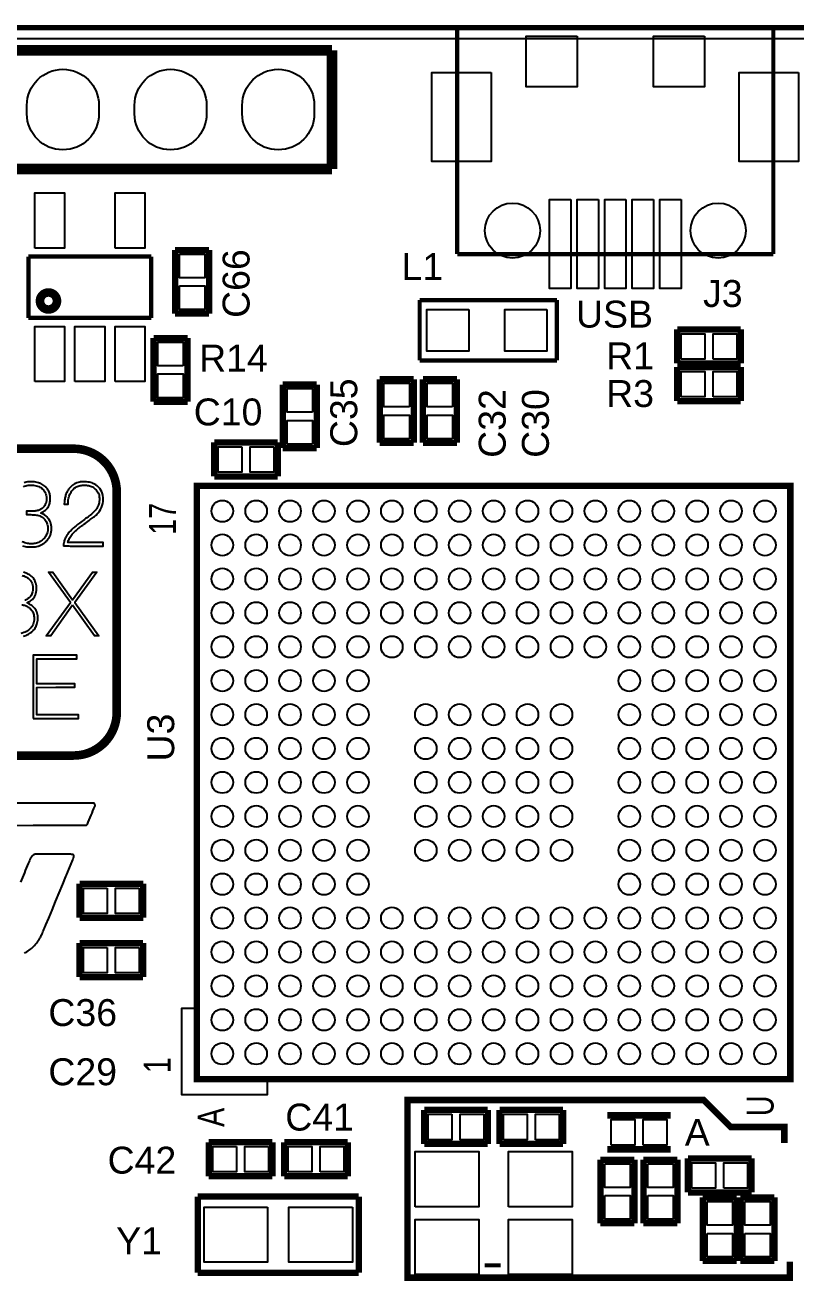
# Model space of a CAD drawing. Extents: x 0 to 114, y 0 to 54.
# Drawn here: x 13.08 to 31.26, y 24.55 to 54.07 of the extents above; entities that cross this region are included whole.
import ezdxf

# ---------------------------------------------------------------- set-up
doc = ezdxf.new("R2010")
doc.units = 0
doc.header["$MEASUREMENT"] = 0
for name, color, linetype in [('BG_OUTLINE', 3, 'CONTINUOUS'), ('BG_SILKSCREEN_TOP', 85, 'CONTINUOUS'), ('PG_SILKSCREEN_TOP', 85, 'CONTINUOUS'), ('PIN_SOLDERMASK_TOP', 85, 'CONTINUOUS'), ('RD_SILKSCREEN_TOP', 142, 'CONTINUOUS'), ('RKI_ALL', 43, 'CONTINUOUS')]:
    doc.layers.add(name, color=color, linetype=linetype)

msp = doc.modelspace()

# ---------------------------------------------------------------- linework, layer by layer
at = {"layer": 'BG_OUTLINE', "const_width": 0.127}
msp.add_lwpolyline([(2.032, 0), (51.968, 0, 0.414214), (54, 2.032), (54, 51.968, 0.414067), (51.968, 54), (2.032, 54, 0.414214), (0, 51.968), (0, 2.032, 0.414214), (2.032, 0)], format="xyb", dxfattribs=at)
at = {"layer": 'BG_SILKSCREEN_TOP', "const_width": 0.203}
msp.add_lwpolyline([(14.224, 36.83), (9.017, 36.83, -0.414214), (8.001, 37.846), (8.001, 43.053, -0.414214), (9.017, 44.069), (14.224, 44.069, -0.414214), (15.24, 43.053), (15.24, 37.846, -0.414214), (14.224, 36.83)], format="xyb", dxfattribs=at)
at = {"layer": 'BG_SILKSCREEN_TOP'}
for points in [[(13.038, 43.17, -0.077746), (13.152, 43.205, -0.064581), (13.279, 43.207, -0.066262), (13.399, 43.177, -0.093794), (13.491, 43.118, -0.106704), (13.558, 43.022, -0.090104), (13.584, 42.9, -0.091596), (13.566, 42.779, -0.113978), (13.506, 42.682, -0.062193), (13.453, 42.641, -0.061027), (13.392, 42.614, -0.049468), (13.315, 42.599, -0.02389), (13.214, 42.594), (13.109, 42.594), (13.109, 42.554), (13.109, 42.513), (13.211, 42.513, -0.038421), (13.346, 42.503, -0.074124), (13.449, 42.471, -0.088369), (13.526, 42.415, -0.07754), (13.584, 42.333, -0.083201), (13.613, 42.235, -0.075682), (13.611, 42.13, -0.074438), (13.577, 42.028, -0.075575), (13.514, 41.941, -0.070531), (13.438, 41.882, -0.06027), (13.344, 41.843, -0.057908), (13.239, 41.826, -0.054996), (13.132, 41.834, -0.074011), (13.01, 41.875, -0.086781)], [(13.019, 41.78, 0.035669), (13.077, 41.763, 0.03336), (13.141, 41.753, 0.021209), (13.216, 41.75, 0.021222), (13.291, 41.753, 0.033055), (13.354, 41.763, 0.035385), (13.412, 41.78, 0.02972), (13.471, 41.806, 0.046102), (13.525, 41.84, 0.031153), (13.579, 41.888, 0.031366), (13.626, 41.942, 0.050998), (13.659, 41.994, 0.088988), (13.702, 42.147, 0.097314), (13.688, 42.301, 0.101433), (13.617, 42.434, 0.105396), (13.501, 42.525), (13.447, 42.552), (13.487, 42.572, 0.058432), (13.562, 42.622, 0.07341), (13.616, 42.684, 0.070742), (13.652, 42.761, 0.049157), (13.671, 42.856, 0.053132), (13.671, 42.942, 0.054194), (13.652, 43.026, 0.055044), (13.616, 43.102, 0.058718), (13.565, 43.167, 0.076792), (13.475, 43.232, 0.059321), (13.362, 43.275, 0.055978), (13.235, 43.291, 0.05335), (13.106, 43.28, 0.037362), (13.056, 43.266, 0.028415)], [(13.006, 41.079, -0.058768), (13.095, 41.048, -0.073952), (13.167, 40.998, -0.052837), (13.212, 40.946, -0.062121), (13.243, 40.887, -0.059925), (13.259, 40.822, -0.046335), (13.261, 40.749, -0.03161), (13.253, 40.693, -0.04843), (13.239, 40.645, -0.051981), (13.218, 40.604, -0.04548), (13.187, 40.566, -0.057126), (13.132, 40.522, -0.06694), (13.071, 40.493, -0.053114)], [(13.037, 39.644, 0.029799), (13.1, 39.664, 0.036911), (13.156, 39.69, 0.037337), (13.207, 39.725, 0.031327), (13.255, 39.768, 0.02265), (13.297, 39.815, 0.040012), (13.327, 39.857, 0.041981), (13.348, 39.902, 0.027631), (13.366, 39.957, 0.072807), (13.38, 40.094, 0.08833), (13.352, 40.221, 0.091435), (13.284, 40.326, 0.084712), (13.18, 40.404), (13.124, 40.433), (13.168, 40.454, 0.046824), (13.209, 40.478, 0.03297), (13.25, 40.512, 0.033324), (13.285, 40.552, 0.05077), (13.31, 40.59, 0.051649), (13.334, 40.653, 0.039196), (13.347, 40.725, 0.038671), (13.349, 40.799, 0.045649), (13.34, 40.869, 0.061754), (13.305, 40.961, 0.069744), (13.251, 41.038, 0.067705), (13.175, 41.099, 0.053027), (13.08, 41.144, 0.015564), (13.043, 41.155, 0.02852)], [(13, 40.387, -0.055581), (13.085, 40.368, -0.067065), (13.154, 40.334, -0.057488), (13.215, 40.282, -0.040064), (13.247, 40.241, -0.051655), (13.269, 40.198, -0.048855), (13.283, 40.15, -0.031597), (13.29, 40.093, -0.03989), (13.289, 40.022, -0.050223), (13.276, 39.958, -0.0512), (13.251, 39.899, -0.044023), (13.213, 39.843, -0.099426), (13.111, 39.759, -0.07935), (12.977, 39.713, -0.076588)], [(12.233, 35.182), (13.269, 35.184, 0.000648), (13.965, 35.187), (14.519, 35.189, 0.139366), (14.534, 35.194, 0.149791), (14.547, 35.209, 0.000709), (14.635, 35.42, 0.001081), (14.722, 35.629, 0.10207), (14.729, 35.662, 0.054064), (14.729, 35.667, 0.026382), (14.727, 35.674, 0.032876), (14.722, 35.684, 0.032753), (14.717, 35.692), (14.707, 35.707), (12.151, 35.707)], [(13.061, 32.167, 0.036078), (13.175, 32.238, 0.036431), (13.279, 32.327, 0.037059), (13.368, 32.431, 0.023401), (13.409, 32.489, 0.019778), (13.447, 32.558, 0.014797), (13.487, 32.642, 0.006234), (13.536, 32.758, -0.001412), (13.569, 32.835), (13.635, 32.995), (13.713, 33.183), (13.795, 33.383), (13.881, 33.589), (13.967, 33.797), (14.041, 33.978, 0.00083), (14.087, 34.089), (14.204, 34.371, 0.016291), (14.227, 34.432, 0.092131), (14.229, 34.463, 0.17163), (14.221, 34.488, 0.195383), (14.201, 34.496, 0.018664), (14.15, 34.501, 0.008046), (14.054, 34.503, 0.000508), (13.772, 34.506, 0.001114), (13.564, 34.506, 0.00375), (13.426, 34.506, 0.003294), (13.332, 34.503, 0.059371), (13.299, 34.498, 0.138393), (13.251, 34.47, 0.073555), (13.208, 34.412, 0.018479), (13.152, 34.285, 0.000848), (12.969, 33.84, -0.000586)]]:
    msp.add_lwpolyline(points, format="xyb", dxfattribs=at)
msp.add_lwpolyline([(14.298, 43.263, 0.037229), (14.244, 43.238, 0.037419), (14.194, 43.205, 0.034695), (14.149, 43.165, 0.046229), (14.092, 43.094, 0.048799), (14.05, 43.016, 0.046266), (14.022, 42.928, 0.035056), (14.007, 42.827), (14.003, 42.763), (14.048, 42.763), (14.093, 42.763), (14.093, 42.809, -0.062793), (14.107, 42.919, -0.061329), (14.148, 43.022, -0.064109), (14.211, 43.109, -0.081735), (14.289, 43.169, -0.071965), (14.375, 43.2, -0.052734), (14.476, 43.21, -0.052329), (14.578, 43.198, -0.068129), (14.666, 43.166, -0.049071), (14.71, 43.137, -0.034238), (14.754, 43.096, -0.034712), (14.79, 43.05, -0.058861), (14.813, 43.008, -0.026185), (14.822, 42.982, -0.032536), (14.827, 42.957, -0.025054), (14.829, 42.928, -0.008269), (14.83, 42.884, -0.020595), (14.828, 42.82, -0.042415), (14.82, 42.772, -0.04508), (14.804, 42.726, -0.025839), (14.778, 42.675, -0.047346), (14.731, 42.61, -0.035611), (14.668, 42.548, -0.01698), (14.563, 42.463, -0.002326), (14.335, 42.295, 0.021769), (14.261, 42.236, 0.013721), (14.18, 42.16, 0.013301), (14.108, 42.086, 0.043218), (14.066, 42.031, 0.014357), (14.053, 42.01, 0.008794), (14.039, 41.984, 0.008754), (14.026, 41.959, 0.015522), (14.017, 41.937, 0.029669), (14.003, 41.896, 0.017982), (13.991, 41.844, 0.011785), (13.983, 41.796, 0.175338), (13.987, 41.779, 0.259774), (13.993, 41.776, 0.000585), (14.107, 41.774, 0.002944), (14.251, 41.772, 0.001047), (14.457, 41.772), (14.922, 41.772), (14.922, 41.816), (14.922, 41.86), (14.505, 41.86), (14.087, 41.86), (14.091, 41.876, -0.052704), (14.104, 41.913, -0.019321), (14.128, 41.96, -0.019268), (14.159, 42.009, -0.026756), (14.19, 42.05, -0.023709), (14.243, 42.107, -0.018543), (14.304, 42.163, -0.014373), (14.384, 42.226, -0.006263), (14.493, 42.306, 0.004015), (14.617, 42.396, 0.011685), (14.701, 42.46, 0.016775), (14.76, 42.511, 0.033401), (14.802, 42.556, 0.091359), (14.899, 42.73, 0.104059), (14.921, 42.919, 0.111601), (14.866, 43.091, 0.118928), (14.743, 43.217, 0.032527), (14.686, 43.249, 0.03892), (14.629, 43.27, 0.036913), (14.566, 43.283, 0.024619), (14.493, 43.288, 0.008718), (14.451, 43.289, 0.013883), (14.415, 43.288, 0.016096), (14.384, 43.285, 0.025129), (14.358, 43.281, 0.033415)], format="xyb", close=True, dxfattribs=at)
for points in [[(14.2, 40.374), (13.684, 39.658), (13.579, 39.658), (14.15, 40.437), (13.627, 41.154), (13.729, 41.154), (14.2, 40.504), (14.669, 41.154), (14.774, 41.154), (14.25, 40.437), (14.821, 39.658), (14.717, 39.658)], [(13.271, 37.705), (13.803, 37.705), (14.335, 37.705), (14.335, 37.749), (14.335, 37.793), (13.847, 37.793), (13.359, 37.793), (13.359, 38.116), (13.359, 38.439), (13.805, 38.441), (14.251, 38.443), (14.253, 38.482), (14.255, 38.52), (13.807, 38.52), (13.359, 38.52), (13.359, 38.817), (13.359, 39.115), (13.829, 39.115), (14.299, 39.115), (14.299, 39.155), (14.299, 39.195), (13.785, 39.195), (13.271, 39.195), (13.271, 38.45)]]:
    msp.add_lwpolyline(points, close=True, dxfattribs=at)
at = {"layer": 'BG_SILKSCREEN_TOP', "const_width": 0.152}
msp.add_lwpolyline([(31.115, 24.892), (31.115, 24.511), (22.098, 24.511), (22.098, 28.702), (29.083, 28.702), (29.718, 28.067), (30.988, 28.067), (30.988, 27.686)], dxfattribs=at)
at = {"layer": 'PG_SILKSCREEN_TOP'}
for points, const_width in [([(23.271, 48.661), (23.271, 54.016)], 0.0991), ([(23.271, 54.016), (30.729, 54.016)], 0.0991), ([(30.729, 54.016), (30.729, 48.661)], 0.0991), ([(7.62, 53.47), (20.32, 53.47)], 0.254), ([(20.32, 53.47), (20.32, 50.67)], 0.254), ([(20.32, 50.67), (7.62, 50.67)], 0.254), ([(16.617, 47.257), (16.617, 48.755)], 0.15), ([(16.617, 48.755), (17.419, 48.755)], 0.15), ([(17.419, 48.755), (17.419, 47.257)], 0.15), ([(30.729, 48.661), (23.271, 48.661)], 0.0991), ([(13.155, 48.603), (16.055, 48.603)], 0.102), ([(13.155, 48.354), (13.155, 48.603)], 0.102), ([(13.155, 47.155), (13.155, 48.354)], 0.102), ([(16.055, 48.603), (16.055, 48.354)], 0.102), ([(16.055, 48.354), (16.055, 47.155)], 0.102), ([(22.385, 47.574), (25.621, 47.574)], 0.0991), ([(22.385, 46.152), (22.385, 47.574)], 0.0991), ([(25.621, 47.574), (25.621, 46.152)], 0.0991), ([(17.419, 47.257), (16.617, 47.257)], 0.15), ([(16.055, 47.155), (13.155, 47.155)], 0.102), ([(28.461, 46.883), (29.959, 46.883)], 0.15), ([(28.461, 46.081), (28.461, 46.883)], 0.15), ([(29.959, 46.883), (29.959, 46.081)], 0.15), ([(16.109, 45.179), (16.109, 46.678)], 0.15), ([(16.109, 46.678), (16.911, 46.678)], 0.15), ([(16.911, 46.678), (16.911, 45.179)], 0.15), ([(25.621, 46.152), (22.385, 46.152)], 0.0991), ([(29.959, 46.081), (28.461, 46.081)], 0.15), ([(28.461, 45.994), (29.959, 45.994)], 0.15), ([(28.461, 45.192), (28.461, 45.994)], 0.15), ([(29.959, 45.994), (29.959, 45.192)], 0.15), ([(21.443, 44.209), (21.443, 45.707)], 0.15), ([(21.443, 45.707), (22.245, 45.707)], 0.15), ([(22.245, 45.707), (22.245, 44.209)], 0.15), ([(22.461, 44.209), (22.461, 45.707)], 0.15), ([(22.461, 45.707), (23.264, 45.707)], 0.15), ([(23.264, 45.707), (23.264, 44.209)], 0.15), ([(19.157, 44.082), (19.157, 45.58)], 0.15), ([(19.157, 45.58), (19.959, 45.58)], 0.15), ([(19.959, 45.58), (19.959, 44.082)], 0.15), ([(16.911, 45.179), (16.109, 45.179)], 0.15), ([(29.959, 45.192), (28.461, 45.192)], 0.15), ([(17.539, 43.414), (17.539, 44.216)], 0.15), ([(17.539, 44.216), (19.037, 44.216)], 0.15), ([(19.037, 44.216), (19.037, 43.414)], 0.15), ([(22.245, 44.209), (21.443, 44.209)], 0.15), ([(23.264, 44.209), (22.461, 44.209)], 0.15), ([(19.959, 44.082), (19.157, 44.082)], 0.15), ([(19.037, 43.414), (17.539, 43.414)], 0.15), ([(31.13, 29.195), (31.13, 43.195), (17.13, 43.195), (17.13, 29.195), (31.13, 29.195)], 0.152), ([(14.365, 33.001), (14.365, 33.804)], 0.15), ([(14.365, 33.804), (15.864, 33.804)], 0.15), ([(15.864, 33.804), (15.864, 33.001)], 0.15), ([(15.864, 33.001), (14.365, 33.001)], 0.15), ([(14.364, 31.603), (14.364, 32.405)], 0.15), ([(14.364, 32.405), (15.862, 32.405)], 0.15), ([(15.862, 32.405), (15.862, 31.603)], 0.15), ([(15.862, 31.603), (14.364, 31.603)], 0.15), ([(22.492, 27.666), (22.492, 28.468)], 0.15), ([(22.492, 28.468), (23.99, 28.468)], 0.15), ([(23.99, 28.468), (23.99, 27.666)], 0.15), ([(24.27, 28.468), (25.768, 28.468)], 0.15), ([(24.27, 27.666), (24.27, 28.468)], 0.15), ([(25.768, 28.468), (25.768, 27.666)], 0.15), ([(26.81, 28.341), (28.308, 28.341)], 0.15), ([(17.412, 26.904), (17.412, 27.706)], 0.15), ([(17.412, 27.706), (18.91, 27.706)], 0.15), ([(18.91, 27.706), (18.91, 26.904)], 0.15), ([(19.19, 27.706), (20.688, 27.706)], 0.15), ([(19.19, 26.904), (19.19, 27.706)], 0.15), ([(20.688, 27.706), (20.688, 26.904)], 0.15), ([(23.99, 27.666), (22.492, 27.666)], 0.15), ([(25.768, 27.666), (24.27, 27.666)], 0.15), ([(28.308, 27.539), (26.81, 27.539)], 0.15), ([(26.65, 25.794), (26.65, 27.292)], 0.15), ([(26.65, 27.292), (27.452, 27.292)], 0.15), ([(27.452, 27.292), (27.452, 25.794)], 0.15), ([(27.663, 25.794), (27.663, 27.292)], 0.15), ([(27.663, 27.292), (28.466, 27.292)], 0.15), ([(28.466, 27.292), (28.466, 25.794)], 0.15), ([(28.715, 27.325), (30.213, 27.325)], 0.15), ([(28.715, 26.523), (28.715, 27.325)], 0.15), ([(30.213, 27.325), (30.213, 26.523)], 0.15), ([(18.91, 26.904), (17.412, 26.904)], 0.15), ([(20.688, 26.904), (19.19, 26.904)], 0.15), ([(30.213, 26.523), (28.715, 26.523)], 0.15), ([(17.15, 24.628), (17.15, 26.426)], 0.15), ([(17.15, 26.426), (20.95, 26.426)], 0.15), ([(20.95, 26.426), (20.95, 24.628)], 0.15), ([(29.063, 24.905), (29.063, 26.403)], 0.15), ([(29.063, 26.403), (29.865, 26.403)], 0.15), ([(29.865, 26.403), (29.865, 24.905)], 0.15), ([(29.952, 24.905), (29.952, 26.403)], 0.15), ([(29.952, 26.403), (30.754, 26.403)], 0.15), ([(30.754, 26.403), (30.754, 24.905)], 0.15), ([(27.452, 25.794), (26.65, 25.794)], 0.15), ([(28.466, 25.794), (27.663, 25.794)], 0.15), ([(23.919, 24.803), (24.3, 24.803)], 0.0991), ([(29.865, 24.905), (29.063, 24.905)], 0.15), ([(30.754, 24.905), (29.952, 24.905)], 0.15), ([(20.95, 24.628), (17.15, 24.628)], 0.15)]:
    msp.add_lwpolyline(points, dxfattribs=dict(at, const_width=const_width))
at = {"layer": 'PG_SILKSCREEN_TOP', "const_width": 0.203}
msp.add_lwpolyline([(13.83, 47.554, 1), (13.429, 47.554, 1), (13.83, 47.554)], format="xyb", dxfattribs=at)
at = {"layer": 'PG_SILKSCREEN_TOP'}
msp.add_lwpolyline([(17.145, 30.861), (16.764, 30.861), (16.764, 28.829), (18.796, 28.829), (18.796, 29.21), (17.145, 29.21)], close=True, dxfattribs=at)
at = {"layer": 'PIN_SOLDERMASK_TOP'}
for points in [[(26.099, 53.805), (26.099, 52.606), (24.9, 52.606), (24.9, 53.805)], [(29.101, 53.805), (29.101, 52.606), (27.902, 52.606), (27.902, 53.805)], [(24.075, 52.945), (24.075, 50.844), (22.676, 50.844), (22.676, 52.945)], [(31.325, 52.945), (31.325, 50.844), (29.925, 50.844), (29.925, 52.945)], [(13.305, 48.804), (13.305, 50.104), (14.006, 50.104), (14.006, 48.804)], [(15.204, 48.804), (15.204, 50.104), (15.905, 50.104), (15.905, 48.804)], [(25.95, 49.945), (25.95, 47.845), (25.45, 47.845), (25.45, 49.945)], [(26.6, 49.945), (26.6, 47.845), (26.1, 47.845), (26.1, 49.945)], [(27.25, 49.945), (27.25, 47.845), (26.75, 47.845), (26.75, 49.945)], [(27.901, 49.945), (27.901, 47.845), (27.4, 47.845), (27.4, 49.945)], [(28.551, 49.945), (28.551, 47.845), (28.05, 47.845), (28.05, 49.945)], [(16.718, 48.661), (17.318, 48.661), (17.318, 48.103), (16.718, 48.103)], [(16.718, 47.909), (17.318, 47.909), (17.318, 47.351), (16.718, 47.351)], [(23.545, 47.357), (23.545, 46.369), (22.556, 46.369), (22.556, 47.357)], [(25.386, 47.357), (25.386, 46.369), (24.398, 46.369), (24.398, 47.357)], [(13.305, 45.654), (13.305, 46.954), (14.006, 46.954), (14.006, 45.654)], [(14.254, 45.654), (14.254, 46.954), (14.956, 46.954), (14.956, 45.654)], [(15.204, 45.654), (15.204, 46.954), (15.905, 46.954), (15.905, 45.654)], [(28.555, 46.182), (28.555, 46.782), (29.113, 46.782), (29.113, 46.182)], [(29.307, 46.182), (29.307, 46.782), (29.865, 46.782), (29.865, 46.182)], [(16.81, 46.025), (16.21, 46.025), (16.21, 46.584), (16.81, 46.584)], [(16.81, 45.273), (16.21, 45.273), (16.21, 45.832), (16.81, 45.832)], [(28.555, 45.293), (28.555, 45.893), (29.113, 45.893), (29.113, 45.293)], [(29.307, 45.293), (29.307, 45.893), (29.865, 45.893), (29.865, 45.293)], [(19.858, 44.928), (19.258, 44.928), (19.258, 45.486), (19.858, 45.486)], [(22.144, 45.055), (21.544, 45.055), (21.544, 45.613), (22.144, 45.613)], [(23.162, 45.055), (22.563, 45.055), (22.563, 45.613), (23.162, 45.613)], [(19.858, 44.176), (19.258, 44.176), (19.258, 44.734), (19.858, 44.734)], [(22.144, 44.303), (21.544, 44.303), (21.544, 44.861), (22.144, 44.861)], [(23.162, 44.303), (22.563, 44.303), (22.563, 44.861), (23.162, 44.861)], [(18.191, 44.115), (18.191, 43.515), (17.633, 43.515), (17.633, 44.115)], [(18.943, 44.115), (18.943, 43.515), (18.385, 43.515), (18.385, 44.115)], [(15.018, 33.702), (15.018, 33.103), (14.459, 33.103), (14.459, 33.702)], [(15.77, 33.702), (15.77, 33.103), (15.211, 33.103), (15.211, 33.702)], [(15.016, 32.304), (15.016, 31.704), (14.458, 31.704), (14.458, 32.304)], [(15.768, 32.304), (15.768, 31.704), (15.21, 31.704), (15.21, 32.304)], [(23.144, 28.367), (23.144, 27.767), (22.586, 27.767), (22.586, 28.367)], [(23.896, 28.367), (23.896, 27.767), (23.338, 27.767), (23.338, 28.367)], [(24.364, 27.767), (24.364, 28.367), (24.922, 28.367), (24.922, 27.767)], [(25.116, 27.767), (25.116, 28.367), (25.674, 28.367), (25.674, 27.767)], [(26.904, 27.64), (26.904, 28.24), (27.462, 28.24), (27.462, 27.64)], [(27.656, 27.64), (27.656, 28.24), (28.214, 28.24), (28.214, 27.64)], [(18.064, 27.605), (18.064, 27.005), (17.506, 27.005), (17.506, 27.605)], [(18.816, 27.605), (18.816, 27.005), (18.258, 27.005), (18.258, 27.605)], [(19.284, 27.005), (19.284, 27.605), (19.842, 27.605), (19.842, 27.005)], [(20.036, 27.005), (20.036, 27.605), (20.594, 27.605), (20.594, 27.005)], [(22.28, 26.185), (22.28, 27.485), (23.781, 27.485), (23.781, 26.185)], [(24.479, 26.185), (24.479, 27.485), (25.98, 27.485), (25.98, 26.185)], [(26.751, 27.198), (27.351, 27.198), (27.351, 26.64), (26.751, 26.64)], [(27.765, 27.198), (28.364, 27.198), (28.364, 26.64), (27.765, 26.64)], [(28.809, 26.624), (28.809, 27.224), (29.367, 27.224), (29.367, 26.624)], [(29.561, 26.624), (29.561, 27.224), (30.119, 27.224), (30.119, 26.624)], [(26.751, 26.446), (27.351, 26.446), (27.351, 25.888), (26.751, 25.888)], [(27.765, 26.446), (28.364, 26.446), (28.364, 25.888), (27.765, 25.888)], [(29.164, 26.309), (29.764, 26.309), (29.764, 25.751), (29.164, 25.751)], [(30.053, 26.309), (30.653, 26.309), (30.653, 25.751), (30.053, 25.751)], [(18.8, 26.177), (18.8, 24.877), (17.299, 24.877), (17.299, 26.177)], [(20.801, 26.177), (20.801, 24.877), (19.3, 24.877), (19.3, 26.177)], [(22.28, 24.585), (22.28, 25.885), (23.781, 25.885), (23.781, 24.585)], [(24.479, 24.585), (24.479, 25.885), (25.98, 25.885), (25.98, 24.585)], [(29.164, 25.557), (29.764, 25.557), (29.764, 24.999), (29.164, 24.999)], [(30.053, 25.557), (30.653, 25.557), (30.653, 24.999), (30.053, 24.999)]]:
    msp.add_lwpolyline(points, close=True, dxfattribs=at)
for points in [[(14.82, 52.17), (14.82, 51.97, -1), (13.12, 51.97), (13.12, 52.17, -1)], [(17.36, 52.17), (17.36, 51.97, -1), (15.66, 51.97), (15.66, 52.17, -1)], [(19.9, 52.17), (19.9, 51.97, -1), (18.2, 51.97), (18.2, 52.17, -1)]]:
    msp.add_lwpolyline(points, format="xyb", close=True, dxfattribs=at)
for centre, radius in [((24.575, 49.215), 0.65), ((29.426, 49.215), 0.65), ((17.729, 42.596), 0.254), ((18.529, 42.596), 0.254), ((19.329, 42.596), 0.254), ((20.13, 42.596), 0.254), ((20.93, 42.596), 0.254), ((21.73, 42.596), 0.254), ((22.53, 42.596), 0.254), ((23.33, 42.596), 0.254), ((24.13, 42.596), 0.254), ((24.93, 42.596), 0.254), ((25.73, 42.596), 0.254), ((26.53, 42.596), 0.254), ((27.33, 42.596), 0.254), ((28.131, 42.596), 0.254), ((28.931, 42.596), 0.254), ((29.731, 42.596), 0.254), ((30.531, 42.596), 0.254), ((17.729, 41.796), 0.254), ((18.529, 41.796), 0.254), ((19.329, 41.796), 0.254), ((20.13, 41.796), 0.254), ((20.93, 41.796), 0.254), ((21.73, 41.796), 0.254), ((22.53, 41.796), 0.254), ((23.33, 41.796), 0.254), ((24.13, 41.796), 0.254), ((24.93, 41.796), 0.254), ((25.73, 41.796), 0.254), ((26.53, 41.796), 0.254), ((27.33, 41.796), 0.254), ((28.131, 41.796), 0.254), ((28.931, 41.796), 0.254), ((29.731, 41.796), 0.254), ((30.531, 41.796), 0.254), ((17.729, 40.996), 0.254), ((18.529, 40.996), 0.254), ((19.329, 40.996), 0.254), ((20.13, 40.996), 0.254), ((20.93, 40.996), 0.254), ((21.73, 40.996), 0.254), ((22.53, 40.996), 0.254), ((23.33, 40.996), 0.254), ((24.13, 40.996), 0.254), ((24.93, 40.996), 0.254), ((25.73, 40.996), 0.254), ((26.53, 40.996), 0.254), ((27.33, 40.996), 0.254), ((28.131, 40.996), 0.254), ((28.931, 40.996), 0.254), ((29.731, 40.996), 0.254), ((30.531, 40.996), 0.254), ((17.729, 40.196), 0.254), ((18.529, 40.196), 0.254), ((19.329, 40.196), 0.254), ((20.13, 40.196), 0.254), ((20.93, 40.196), 0.254), ((21.73, 40.196), 0.254), ((22.53, 40.196), 0.254), ((23.33, 40.196), 0.254), ((24.13, 40.196), 0.254), ((24.93, 40.196), 0.254), ((25.73, 40.196), 0.254), ((26.53, 40.196), 0.254), ((27.33, 40.196), 0.254), ((28.131, 40.196), 0.254), ((28.931, 40.196), 0.254), ((29.731, 40.196), 0.254), ((30.531, 40.196), 0.254), ((17.729, 39.395), 0.254), ((18.529, 39.395), 0.254), ((19.329, 39.395), 0.254), ((20.13, 39.395), 0.254), ((20.93, 39.395), 0.254), ((21.73, 39.395), 0.254), ((22.53, 39.395), 0.254), ((23.33, 39.395), 0.254), ((24.13, 39.395), 0.254), ((24.93, 39.395), 0.254), ((25.73, 39.395), 0.254), ((26.53, 39.395), 0.254), ((27.33, 39.395), 0.254), ((28.131, 39.395), 0.254), ((28.931, 39.395), 0.254), ((29.731, 39.395), 0.254), ((30.531, 39.395), 0.254), ((17.729, 38.595), 0.254), ((18.529, 38.595), 0.254), ((19.329, 38.595), 0.254), ((20.13, 38.595), 0.254), ((20.93, 38.595), 0.254), ((27.33, 38.595), 0.254), ((28.131, 38.595), 0.254), ((28.931, 38.595), 0.254), ((29.731, 38.595), 0.254), ((30.531, 38.595), 0.254), ((17.729, 37.795), 0.254), ((18.529, 37.795), 0.254), ((19.329, 37.795), 0.254), ((20.13, 37.795), 0.254), ((20.93, 37.795), 0.254), ((22.53, 37.795), 0.254), ((23.33, 37.795), 0.254), ((24.13, 37.795), 0.254), ((24.93, 37.795), 0.254), ((25.73, 37.795), 0.254), ((27.33, 37.795), 0.254), ((28.131, 37.795), 0.254), ((28.931, 37.795), 0.254), ((29.731, 37.795), 0.254), ((30.531, 37.795), 0.254), ((17.729, 36.995), 0.254), ((18.529, 36.995), 0.254), ((19.329, 36.995), 0.254), ((20.13, 36.995), 0.254), ((20.93, 36.995), 0.254), ((22.53, 36.995), 0.254), ((23.33, 36.995), 0.254), ((24.13, 36.995), 0.254), ((24.93, 36.995), 0.254), ((25.73, 36.995), 0.254), ((27.33, 36.995), 0.254), ((28.131, 36.995), 0.254), ((28.931, 36.995), 0.254), ((29.731, 36.995), 0.254), ((30.531, 36.995), 0.254), ((17.729, 36.195), 0.254), ((18.529, 36.195), 0.254), ((19.329, 36.195), 0.254), ((20.13, 36.195), 0.254), ((20.93, 36.195), 0.254), ((22.53, 36.195), 0.254), ((23.33, 36.195), 0.254), ((24.13, 36.195), 0.254), ((24.93, 36.195), 0.254), ((25.73, 36.195), 0.254), ((27.33, 36.195), 0.254), ((28.131, 36.195), 0.254), ((28.931, 36.195), 0.254), ((29.731, 36.195), 0.254), ((30.531, 36.195), 0.254), ((17.729, 35.395), 0.254), ((18.529, 35.395), 0.254), ((19.329, 35.395), 0.254), ((20.13, 35.395), 0.254), ((20.93, 35.395), 0.254), ((22.53, 35.395), 0.254), ((23.33, 35.395), 0.254), ((24.13, 35.395), 0.254), ((24.93, 35.395), 0.254), ((25.73, 35.395), 0.254), ((27.33, 35.395), 0.254), ((28.131, 35.395), 0.254), ((28.931, 35.395), 0.254), ((29.731, 35.395), 0.254), ((30.531, 35.395), 0.254), ((17.729, 34.595), 0.254), ((18.529, 34.595), 0.254), ((19.329, 34.595), 0.254), ((20.13, 34.595), 0.254), ((20.93, 34.595), 0.254), ((22.53, 34.595), 0.254), ((23.33, 34.595), 0.254), ((24.13, 34.595), 0.254), ((24.93, 34.595), 0.254), ((25.73, 34.595), 0.254), ((27.33, 34.595), 0.254), ((28.131, 34.595), 0.254), ((28.931, 34.595), 0.254), ((29.731, 34.595), 0.254), ((30.531, 34.595), 0.254), ((17.729, 33.795), 0.254), ((18.529, 33.795), 0.254), ((19.329, 33.795), 0.254), ((20.13, 33.795), 0.254), ((20.93, 33.795), 0.254), ((27.33, 33.795), 0.254), ((28.131, 33.795), 0.254), ((28.931, 33.795), 0.254), ((29.731, 33.795), 0.254), ((30.531, 33.795), 0.254), ((17.729, 32.995), 0.254), ((18.529, 32.995), 0.254), ((19.329, 32.995), 0.254), ((20.13, 32.995), 0.254), ((20.93, 32.995), 0.254), ((21.73, 32.995), 0.254), ((22.53, 32.995), 0.254), ((23.33, 32.995), 0.254), ((24.13, 32.995), 0.254), ((24.93, 32.995), 0.254), ((25.73, 32.995), 0.254), ((26.53, 32.995), 0.254), ((27.33, 32.995), 0.254), ((28.131, 32.995), 0.254), ((28.931, 32.995), 0.254), ((29.731, 32.995), 0.254), ((30.531, 32.995), 0.254), ((17.729, 32.194), 0.254), ((18.529, 32.194), 0.254), ((19.329, 32.194), 0.254), ((20.13, 32.194), 0.254), ((20.93, 32.194), 0.254), ((21.73, 32.194), 0.254), ((22.53, 32.194), 0.254), ((23.33, 32.194), 0.254), ((24.13, 32.194), 0.254), ((24.93, 32.194), 0.254), ((25.73, 32.194), 0.254), ((26.53, 32.194), 0.254), ((27.33, 32.194), 0.254), ((28.131, 32.194), 0.254), ((28.931, 32.194), 0.254), ((29.731, 32.194), 0.254), ((30.531, 32.194), 0.254), ((17.729, 31.394), 0.254), ((18.529, 31.394), 0.254), ((19.329, 31.394), 0.254), ((20.13, 31.394), 0.254), ((20.93, 31.394), 0.254), ((21.73, 31.394), 0.254), ((22.53, 31.394), 0.254), ((23.33, 31.394), 0.254), ((24.13, 31.394), 0.254), ((24.93, 31.394), 0.254), ((25.73, 31.394), 0.254), ((26.53, 31.394), 0.254), ((27.33, 31.394), 0.254), ((28.131, 31.394), 0.254), ((28.931, 31.394), 0.254), ((29.731, 31.394), 0.254), ((30.531, 31.394), 0.254), ((17.729, 30.594), 0.254), ((18.529, 30.594), 0.254), ((19.329, 30.594), 0.254), ((20.13, 30.594), 0.254), ((20.93, 30.594), 0.254), ((21.73, 30.594), 0.254), ((22.53, 30.594), 0.254), ((23.33, 30.594), 0.254), ((24.13, 30.594), 0.254), ((24.93, 30.594), 0.254), ((25.73, 30.594), 0.254), ((26.53, 30.594), 0.254), ((27.33, 30.594), 0.254), ((28.131, 30.594), 0.254), ((28.931, 30.594), 0.254), ((29.731, 30.594), 0.254), ((30.531, 30.594), 0.254), ((17.729, 29.794), 0.254), ((18.529, 29.794), 0.254), ((19.329, 29.794), 0.254), ((20.13, 29.794), 0.254), ((20.93, 29.794), 0.254), ((21.73, 29.794), 0.254), ((22.53, 29.794), 0.254), ((23.33, 29.794), 0.254), ((24.13, 29.794), 0.254), ((24.93, 29.794), 0.254), ((25.73, 29.794), 0.254), ((26.53, 29.794), 0.254), ((27.33, 29.794), 0.254), ((28.131, 29.794), 0.254), ((28.931, 29.794), 0.254), ((29.731, 29.794), 0.254), ((30.531, 29.794), 0.254)]:
    msp.add_circle(centre, radius, dxfattribs=at)
at = {"layer": 'RKI_ALL'}
msp.add_lwpolyline([(51.968, 0.254), (2.032, 0.254, -0.414214), (0.254, 2.032), (0.254, 51.968, -0.414214), (2.032, 53.746), (51.968, 53.746, -0.414046), (53.746, 51.968), (53.746, 2.032, -0.414214)], format="xyb", close=True, dxfattribs=at)

# ---------------------------------------------------------------- texts
at = {"layer": 'BG_SILKSCREEN_TOP', "width": 1.04}
for s, p in [('USB', (26.073, 46.926)), ('A', (28.639, 27.622))]:
    msp.add_text(s, height=0.635, dxfattribs=at).set_placement(p)
at = {"layer": 'PG_SILKSCREEN_TOP', "width": 0.8}
for s, p in [('17', (16.637, 42.037)), ('1', (16.51, 29.337)), ('U', (30.734, 28.321)), ('A', (17.78, 28.067))]:
    msp.add_text(s, height=0.635, rotation=90, dxfattribs=at).set_placement(p)
at = {"layer": 'RD_SILKSCREEN_TOP', "width": 1.04}
for s, p in [('C66', (18.373, 47.155)), ('C35', (20.913, 44.107)), ('C32', (24.414, 43.854)), ('C30', (25.433, 43.854)), ('U3', (16.595, 36.69))]:
    msp.add_text(s, height=0.635, rotation=90, dxfattribs=at).set_placement(p)
for s, p in [('L1', (21.958, 48.048)), ('J3', (29.07, 47.413)), ('R14', (17.183, 45.889)), ('R1', (26.784, 45.942)), ('R3', (26.784, 45.053)), ('C10', (17.056, 44.619)), ('C36', (13.627, 30.448)), ('C29', (13.627, 29.051)), ('C41', (19.215, 27.982)), ('C42', (15.024, 26.966)), ('Y1', (15.227, 25.061))]:
    msp.add_text(s, height=0.635, dxfattribs=at).set_placement(p)

doc.saveas('drawing.dxf')
